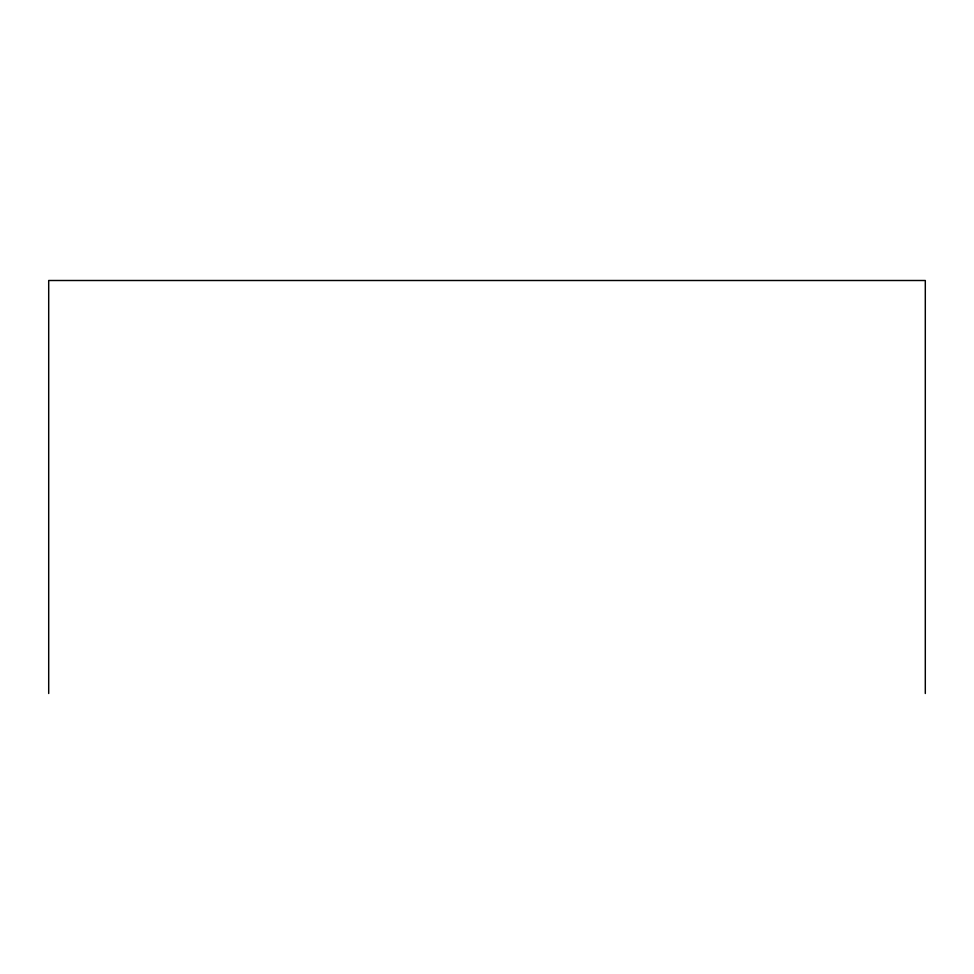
<?xml version="1.0" encoding="UTF-8"?>
<svg xmlns="http://www.w3.org/2000/svg" width="974" height="974" viewBox="0 0 974 974"><rect width="100%" height="100%" fill="white"/><g stroke="black" fill="none" stroke-linecap="round" stroke-linejoin="round"><path stroke-width="1.46" d="M925.3 693.5L925.3 280.5L48.7 280.5L48.7 693.5"/></g></svg>
